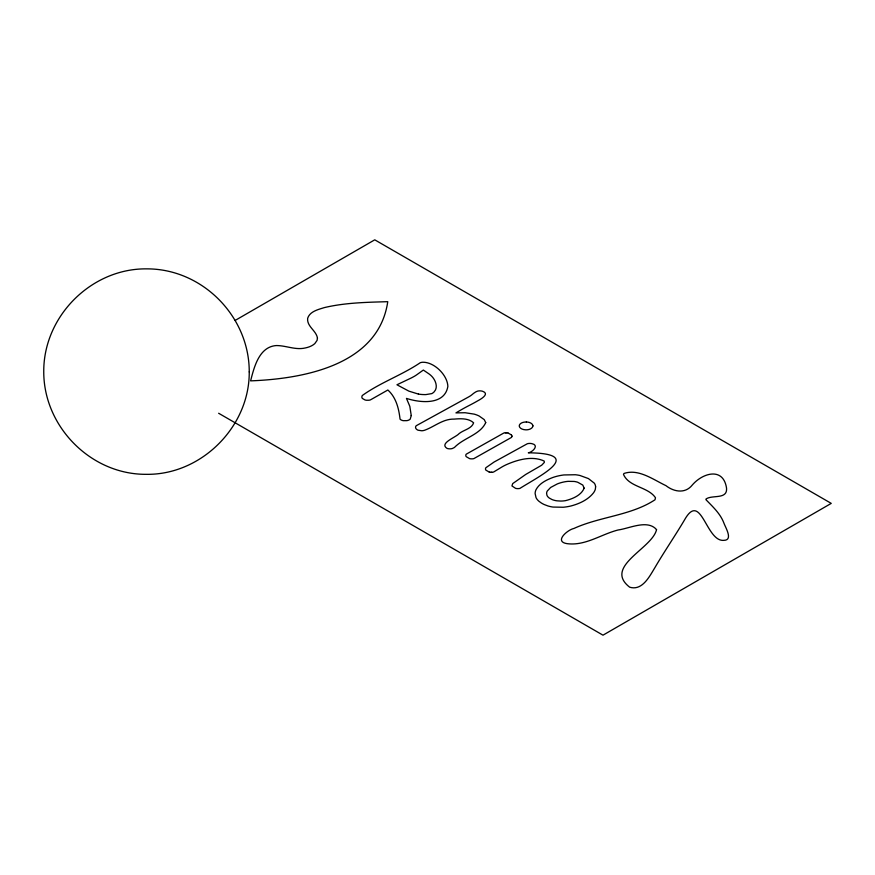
<?xml version="1.0" encoding="UTF-8"?>
<svg xmlns="http://www.w3.org/2000/svg" width="875" height="875" viewBox="0 0 875 875"><rect width="100%" height="100%" fill="white"/><g stroke="black" fill="none" stroke-linecap="round" stroke-linejoin="round"><path stroke-width="1.31" d="M511.842 436.516L511.842 435.87M235.2 320.403L374.752 239.827L831.25 503.387L602.995 635.173L218.641 413.262M491.947 472.303L490.82 472.303M505.4 432.797L506.527 432.797M418.436 394.089L408.866 391.136L396.944 384.77L411.206 378A78.094 45.084 0 0 0 414.455 376.25A45.533 26.294 0 0 0 417.091 374.533L423.336 370.059L428.837 373.789A31.489 18.178 0 0 1 433.016 377.738C436.012 381.555 437.97 387.8 434.219 391.77A13.869 8.006 0 0 1 431.856 393.597L425.884 394.592A25.2 14.547 0 0 1 418.436 394.1M489.223 472.062L485.931 470.159A5.162 2.975 0 0 1 485.516 469.241L485.516 468.584A5.283 3.052 0 0 1 485.964 467.666L494.145 461.989L527.253 443.789A5.097 2.942 0 0 1 528.806 443.472L529.353 443.439A5.895 3.402 0 0 1 530.491 443.45A5.589 3.227 0 0 1 532.098 443.713C539.361 445.189 532.667 452.211 528.314 452.802C585.78 453.414 539.448 475.978 519.936 488.392A5.108 2.953 0 0 1 518.328 488.611A5.775 3.336 0 0 1 517.18 488.6A5.556 3.205 0 0 1 515.572 488.338L511.941 485.931L512.706 483.602L525.766 474.425L541.691 465.205L544.337 462.427L544.217 461.081C532.448 455.58 518.011 459.55 506.592 464.57A47.764 27.573 0 0 0 502.381 466.714L493.555 472.052A5.272 3.041 0 0 1 489.267 472.062M508.134 433.048L511.416 434.941M511.427 434.995A5.239 3.019 0 0 1 511.427 437.445L473.878 458.598A5.261 3.041 0 0 1 472.292 458.85L471.166 458.85A5.184 2.997 0 0 1 469.569 458.609L466.255 456.695A5.316 3.073 0 0 1 465.828 455.766L465.817 455.109A5.239 3.03 0 0 1 466.233 454.191L503.781 433.038A5.239 3.019 0 0 1 508.036 433.038M526.367 421.98A6.792 3.927 0 0 1 532.47 424.583A6.792 3.927 0 0 1 530.578 428.827A6.617 3.817 0 0 1 526.717 429.822A7.711 4.452 0 0 1 525.678 429.822A6.792 3.927 0 0 1 519.302 426.267A7.897 4.561 0 0 1 519.291 425.731A6.748 3.894 0 0 1 521.489 423.008A6.573 3.795 0 0 1 525.7 422.023A7.897 4.561 0 0 1 526.4 422.023M532.777 425.523A7.711 4.452 0 0 1 532.798 426.125M595.623 486.773L595.35 489.147A26.48 15.291 0 0 1 594.727 490.798A32.55 18.791 0 0 1 593.523 492.822C588.077 499.756 579.578 503.65 571.244 505.903A33.622 19.414 0 0 1 563.216 507.248L552.967 507.062A21.93 12.666 0 0 1 547.783 505.903L544.206 504.536A27.519 15.892 0 0 1 541.133 502.863L538.945 501.266A22.017 12.709 0 0 1 536.047 497.667L535.128 493.577A26.622 15.367 0 0 1 536.058 489.617C539.47 483.306 546.405 479.948 552.836 477.488A35.678 20.595 0 0 1 563.861 474.95L575.367 474.742A24.533 14.164 0 0 1 579.972 475.497L588.405 478.57L594.278 483.131A17.686 10.205 0 0 1 595.35 485.275L595.623 486.773M656.545 529.616C652.323 548.625 603.181 566.541 629.65 587.18C642.25 591.106 649.502 576.461 654.85 567.722C664.683 550.889 675.795 534.844 685.639 518.022C701.433 492.592 706.322 541.866 723.778 540.356C733.436 540.323 725.539 527.625 723.898 523.064C720.322 513.527 712.698 506.702 705.917 499.647L705.994 499.023C712.217 494.572 727.595 499.833 726.545 488.119C723.297 466.758 702.603 472.959 692.289 485.023C685.245 493.959 673.903 491.914 665.93 485.636C653.166 479.609 638.575 468.486 623.973 473.473L623.481 474.403C629.059 487.287 648.036 486.697 655.484 497.744L655.014 499.767C630.952 515.594 600.009 516.534 573.902 528.467C567.503 529.812 553.755 541.603 567.022 543.648C585.255 546.098 601.092 534.286 618.111 529.987C629.661 528.402 647.522 519.214 656.545 529.616M485.723 422.614C480.233 434.667 463.947 437.752 454.738 447.169A11.473 6.628 0 0 1 454.202 447.595L452.364 448.503A4.944 2.855 0 0 1 450.844 448.787L450.297 448.831A6.147 3.555 0 0 1 448.613 448.755A5.545 3.205 0 0 1 447.092 448.416C438.802 443.253 455.853 437.38 459.091 433.617C463.695 429.844 471.691 428.794 473.616 422.822C468.562 418.097 460.6 418.567 454.103 419.114C443.034 418.808 434.744 426.519 424.834 430.172A7.908 4.561 0 0 1 421.816 430.773L418.064 430.205A6.65 3.839 0 0 1 416.664 429.363A6.027 3.478 0 0 1 415.745 428.17A6.781 3.916 0 0 1 415.57 427.153L415.712 426.508A4.823 2.789 0 0 1 416.358 425.655L468.934 396.758A27.202 15.706 0 0 0 472.5 394.264A26.545 15.323 0 0 1 475.956 391.814L477.312 391.223A5.031 2.909 0 0 1 478.855 390.917L479.402 390.873A5.994 3.456 0 0 1 481.086 390.95A5.567 3.216 0 0 1 482.628 391.289C489.945 393.816 481.152 399 477.859 400.761A207.484 119.787 0 0 1 468.628 405.759A192.795 111.311 0 0 0 459.484 410.802L455.941 412.902L465.084 412.727L474.217 414.137A22.487 12.983 0 0 1 479.205 416.052L484.247 419.628L485.723 422.614M317.45 338.089L317.078 340.386L314.814 343.591A18.156 10.478 0 0 1 305.156 347.988C295.367 350.252 285.939 345.461 276.216 345.559C259.087 346.839 254.111 367.205 250.611 380.866C303.439 378.853 378.47 365.247 387.756 301.678C366.505 302.302 344.969 302.684 324.188 307.639C318.139 309.575 309.892 311.391 307.672 318.248C306.611 326.441 316.291 330.542 317.45 338.089M411.239 415.538L410.244 419.081A5.578 3.216 0 0 1 409.664 419.562A6.158 3.555 0 0 1 408.417 420.219A5.633 3.248 0 0 1 406.875 420.645L403.364 420.678A5.239 3.03 0 0 1 401.855 420.284L400.98 419.869A4.9 2.833 0 0 1 400.05 419.114C398.836 408.68 396.189 397.502 387.866 390.009L370.431 399.886A5.578 3.227 0 0 1 368.834 400.236L366.538 400.258A5.316 3.073 0 0 1 364.963 399.93L362.469 398.497A5.327 3.073 0 0 1 361.911 397.578L361.933 396.255A5.556 3.205 0 0 1 362.534 395.336C380.636 382.419 401.953 375.091 420.273 362.709A9.023 5.206 0 0 1 422.384 362.261C433.858 361.67 447.508 374.883 447.858 386.444C444.664 405.322 420.252 402.959 406.448 398.377L409.828 406.35L411.239 415.538M249.244 371.897C249.616 426.891 201.141 475.169 146.223 474.327C90.934 474.666 43.444 426.595 43.75 371.328C43.619 316.05 91.558 268.209 146.781 268.866C202.322 268.713 249.364 316.367 249.244 371.897M584.15 488.162C581.263 495.294 572.786 498.805 565.677 500.609A16.428 9.483 0 0 1 560.612 501.058L556.948 500.828A13.628 7.875 0 0 1 551.852 499.461L549.347 498.094A11.802 6.814 0 0 1 546.93 495.25L546.612 493.391A14.602 8.433 0 0 1 547.236 491.072L550.616 487.484L557.277 483.941A27.956 16.144 0 0 1 564.944 481.764A22.028 12.72 0 0 1 568.094 481.348L574.186 481.447A13.202 7.623 0 0 1 577.763 482.267L582.805 485.089L584.15 488.162"/></g></svg>
